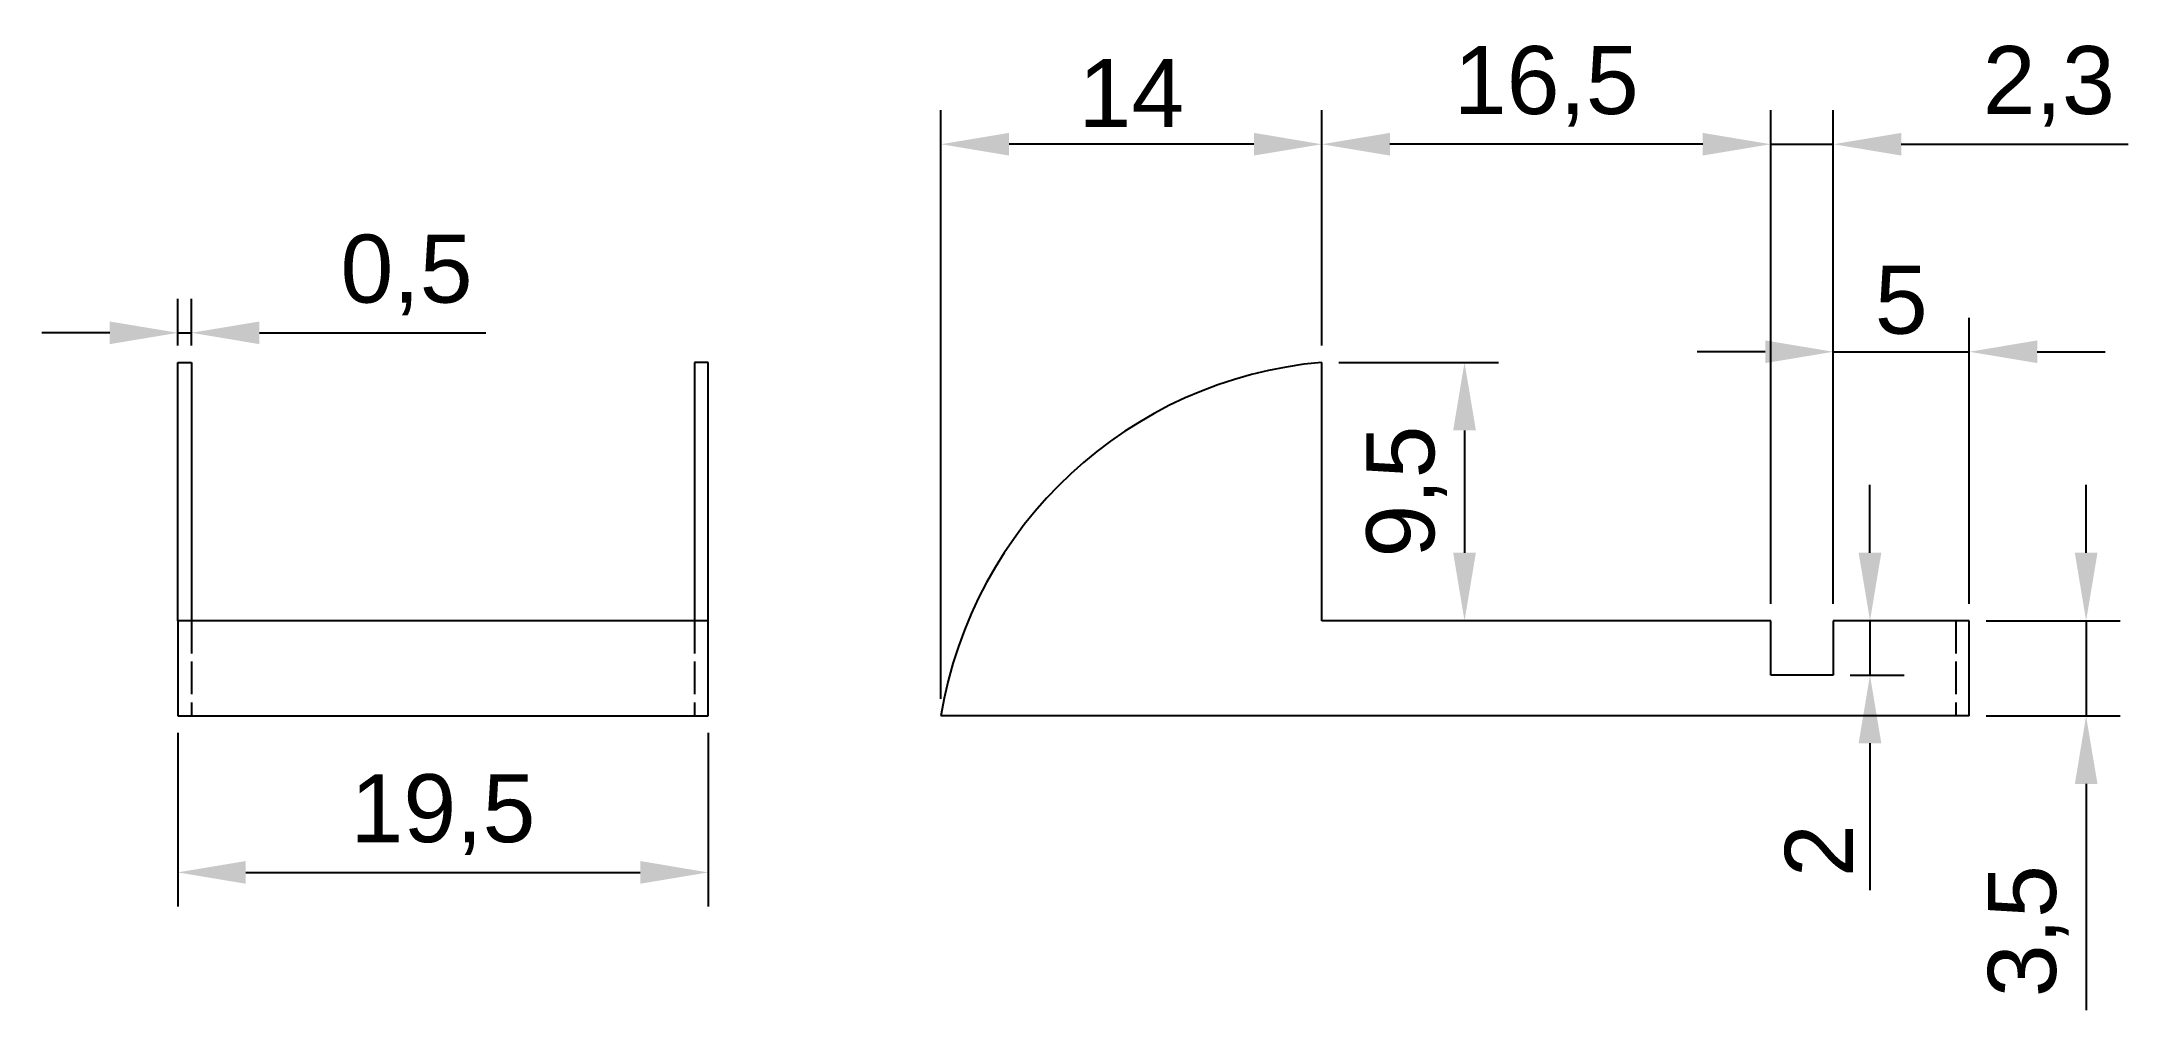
# Model space of a CAD drawing. Header units: millimetres. Extents: x 13.7 to 90.4, y 8.4 to 44.
import ezdxf

# ---------------------------------------------------------------- set-up
doc = ezdxf.new("R2010")
doc.units = ezdxf.units.MM
doc.header["$LTSCALE"] = 0.1
doc.linetypes.add('ACAD_ISO02W100', pattern=[15, 12, -3])
doc.layers.get('Defpoints').update_dxf_attribs({"linetype": 'ACAD_ISO02W100'})
doc.layers.add('Capa1', color=7, linetype='ACAD_ISO02W100')
doc.styles.get("Standard").update_dxf_attribs({"font": 'arial.ttf'})
doc.dimstyles.new('ISO-25', dxfattribs={"dimtxt": 2.5, "dimasz": 2.5, "dimexe": 1.25, "dimexo": 0.625, "dimtad": 1, "dimtxsty": 'Standard', "dimcen": 2.5, "dimadec": 0, "dimazin": 0, "dimtfac": 1, "dimtmove": 0, "dimatfit": 3, "dimfxl": 1, "dimarcsym": 0})

# ---------------------------------------------------------------- blocks, each defined once
blk = doc.blocks.new('*D2')
at = {"color": 0, "lineweight": -2, "transparency": 16777216}
for p, q in [((60.751, 32.844), (60.751, 41.487)), ((77.251, 23.344), (77.251, 41.487)), ((74.751, 40.237), (63.251, 40.237))]:
    blk.add_line(p, q, dxfattribs=at)
at = {"color": 0, "transparency": 16777216}
for points in [[(63.251, 40.654), (63.251, 39.82), (60.751, 40.237)], [(74.751, 40.654), (74.751, 39.82), (77.251, 40.237)]]:
    blk.add_solid(points, dxfattribs=at)
at = {"layer": 'Defpoints', "color": 0, "transparency": 16777216}
for p in [(60.751, 40.237), (60.751, 32.219), (77.251, 22.719)]:
    blk.add_point(p, dxfattribs=at)
at = {"color": 0, "transparency": 16777216, "insert": (69.001, 42.364), "char_height": 2.5, "attachment_point": 5}
blk.add_mtext('16,5', dxfattribs=at)
blk = doc.blocks.new('*D3')
at = {"color": 0, "lineweight": -2, "transparency": 16777216}
for p, q in [((46.751, 19.844), (46.751, 41.487)), ((60.751, 32.844), (60.751, 41.487)), ((58.251, 40.237), (49.251, 40.237))]:
    blk.add_line(p, q, dxfattribs=at)
at = {"color": 0, "transparency": 16777216}
for points in [[(49.251, 40.654), (49.251, 39.82), (46.751, 40.237)], [(58.251, 40.654), (58.251, 39.82), (60.751, 40.237)]]:
    blk.add_solid(points, dxfattribs=at)
at = {"layer": 'Defpoints', "color": 0, "transparency": 16777216}
for p in [(46.751, 40.237), (60.751, 32.219), (46.751, 19.219)]:
    blk.add_point(p, dxfattribs=at)
at = {"color": 0, "transparency": 16777216, "insert": (53.751, 42.117), "char_height": 2.5, "attachment_point": 5}
blk.add_mtext('14', dxfattribs=at)
blk = doc.blocks.new('*D4')
at = {"color": 0, "lineweight": -2, "transparency": 16777216}
for p, q in [((77.251, 23.344), (77.251, 41.487)), ((79.551, 23.344), (79.551, 41.487)), ((74.751, 40.237), (72.251, 40.237)), ((77.251, 40.237), (79.551, 40.237)), ((82.051, 40.237), (90.395, 40.237))]:
    blk.add_line(p, q, dxfattribs=at)
at = {"color": 0, "transparency": 16777216}
for points in [[(74.751, 40.654), (74.751, 39.82), (77.251, 40.237)], [(82.051, 40.654), (82.051, 39.82), (79.551, 40.237)]]:
    blk.add_solid(points, dxfattribs=at)
at = {"layer": 'Defpoints', "color": 0, "transparency": 16777216}
for p in [(79.551, 40.237), (77.251, 22.719), (79.551, 22.719)]:
    blk.add_point(p, dxfattribs=at)
at = {"color": 0, "transparency": 16777216, "insert": (87.473, 42.364), "char_height": 2.5, "attachment_point": 5}
blk.add_mtext('2,3', dxfattribs=at)
blk = doc.blocks.new('*D5')
at = {"color": 0, "lineweight": -2, "transparency": 16777216}
for p, q in [((79.551, 23.344), (79.551, 33.858)), ((84.551, 23.344), (84.551, 33.858)), ((77.051, 32.608), (74.551, 32.608)), ((79.551, 32.608), (84.551, 32.608)), ((87.051, 32.608), (89.551, 32.608))]:
    blk.add_line(p, q, dxfattribs=at)
at = {"color": 0, "transparency": 16777216}
for points in [[(77.051, 33.025), (77.051, 32.191), (79.551, 32.608)], [(87.051, 33.025), (87.051, 32.191), (84.551, 32.608)]]:
    blk.add_solid(points, dxfattribs=at)
at = {"layer": 'Defpoints', "color": 0, "transparency": 16777216}
for p in [(84.551, 32.608), (79.551, 22.719), (84.551, 22.719)]:
    blk.add_point(p, dxfattribs=at)
at = {"color": 0, "transparency": 16777216, "insert": (82.051, 34.504), "char_height": 2.5, "attachment_point": 5}
blk.add_mtext('5', dxfattribs=at)
blk = doc.blocks.new('*D6')
at = {"color": 0, "lineweight": -2, "transparency": 16777216}
for p, q in [((88.846, 25.219), (88.846, 27.719)), ((85.176, 22.719), (90.096, 22.719)), ((88.846, 22.719), (88.846, 19.219)), ((85.176, 19.219), (90.096, 19.219)), ((88.846, 16.719), (88.846, 8.401))]:
    blk.add_line(p, q, dxfattribs=at)
at = {"color": 0, "transparency": 16777216}
for points in [[(88.43, 25.219), (89.263, 25.219), (88.846, 22.719)], [(88.43, 16.719), (89.263, 16.719), (88.846, 19.219)]]:
    blk.add_solid(points, dxfattribs=at)
at = {"layer": 'Defpoints', "color": 0, "transparency": 16777216}
for p in [(84.551, 22.719), (84.551, 19.219), (88.846, 19.219)]:
    blk.add_point(p, dxfattribs=at)
at = {"color": 0, "transparency": 16777216, "insert": (86.719, 11.31), "char_height": 2.5, "attachment_point": 5, "rotation": 90}
blk.add_mtext('3,5', dxfattribs=at)
blk = doc.blocks.new('*D7')
at = {"color": 0, "lineweight": -2, "transparency": 16777216}
for p, q in [((80.901, 25.219), (80.901, 27.719)), ((80.276, 22.719), (79.651, 22.719)), ((80.901, 22.719), (80.901, 20.719)), ((80.176, 20.719), (82.151, 20.719)), ((80.901, 18.219), (80.901, 12.814))]:
    blk.add_line(p, q, dxfattribs=at)
at = {"color": 0, "transparency": 16777216}
for points in [[(80.484, 25.219), (81.317, 25.219), (80.901, 22.719)], [(80.484, 18.219), (81.317, 18.219), (80.901, 20.719)]]:
    blk.add_solid(points, dxfattribs=at)
at = {"layer": 'Defpoints', "color": 0, "transparency": 16777216}
for p in [(80.901, 22.719), (79.551, 20.719), (80.901, 20.719)]:
    blk.add_point(p, dxfattribs=at)
at = {"color": 0, "transparency": 16777216, "insert": (79.021, 14.266), "char_height": 2.5, "attachment_point": 5, "rotation": 90}
blk.add_mtext('2', dxfattribs=at)
blk = doc.blocks.new('*D8')
at = {"color": 0, "lineweight": -2, "transparency": 16777216}
for p, q in [((61.376, 32.219), (67.246, 32.219)), ((65.996, 29.719), (65.996, 25.219)), ((65.371, 22.719), (64.746, 22.719))]:
    blk.add_line(p, q, dxfattribs=at)
at = {"color": 0, "transparency": 16777216}
for points in [[(65.579, 29.719), (66.413, 29.719), (65.996, 32.219)], [(65.579, 25.219), (66.413, 25.219), (65.996, 22.719)]]:
    blk.add_solid(points, dxfattribs=at)
at = {"layer": 'Defpoints', "color": 0, "transparency": 16777216}
for p in [(60.751, 32.219), (65.996, 22.719), (65.996, 22.719)]:
    blk.add_point(p, dxfattribs=at)
at = {"color": 0, "transparency": 16777216, "insert": (63.868, 27.469), "char_height": 2.5, "attachment_point": 5, "rotation": 90}
blk.add_mtext('9,5', dxfattribs=at)
blk = doc.blocks.new('*D9')
at = {"color": 0, "lineweight": -2, "transparency": 16777216}
for p, q in [((18.694, 18.594), (18.694, 12.219)), ((38.194, 18.594), (38.194, 12.219)), ((21.194, 13.469), (35.694, 13.469))]:
    blk.add_line(p, q, dxfattribs=at)
at = {"color": 0, "transparency": 16777216}
for points in [[(21.194, 13.886), (21.194, 13.053), (18.694, 13.469)], [(35.694, 13.886), (35.694, 13.053), (38.194, 13.469)]]:
    blk.add_solid(points, dxfattribs=at)
at = {"layer": 'Defpoints', "color": 0, "transparency": 16777216}
for p in [(18.694, 19.219), (38.194, 19.219), (38.194, 13.469)]:
    blk.add_point(p, dxfattribs=at)
at = {"color": 0, "transparency": 16777216, "insert": (28.444, 15.597), "char_height": 2.5, "attachment_point": 5}
blk.add_mtext('19,5', dxfattribs=at)
blk = doc.blocks.new('*D10')
at = {"color": 0, "lineweight": -2, "transparency": 16777216}
for p, q in [((18.694, 32.844), (18.694, 34.555)), ((19.194, 32.844), (19.194, 34.555)), ((16.194, 33.305), (13.694, 33.305)), ((18.694, 33.305), (19.194, 33.305)), ((21.694, 33.305), (30.015, 33.305))]:
    blk.add_line(p, q, dxfattribs=at)
at = {"color": 0, "transparency": 16777216}
for points in [[(16.194, 33.721), (16.194, 32.888), (18.694, 33.305)], [(21.694, 33.721), (21.694, 32.888), (19.194, 33.305)]]:
    blk.add_solid(points, dxfattribs=at)
at = {"layer": 'Defpoints', "color": 0, "transparency": 16777216}
for p in [(19.194, 33.305), (18.694, 32.219), (19.194, 32.219)]:
    blk.add_point(p, dxfattribs=at)
at = {"color": 0, "transparency": 16777216, "insert": (27.104, 35.432), "char_height": 2.5, "attachment_point": 5}
blk.add_mtext('0,5', dxfattribs=at)

msp = doc.modelspace()

# ---------------------------------------------------------------- linework, layer by layer
for p, q in [((18.694, 22.719), (18.694, 32.219)), ((18.694, 32.219), (19.194, 32.219)), ((19.194, 32.219), (19.194, 22.719)), ((38.194, 32.219), (37.694, 32.219)), ((37.694, 32.219), (37.694, 22.719)), ((38.194, 22.719), (38.194, 32.219)), ((60.751, 22.719), (60.751, 32.219)), ((38.194, 22.719), (18.694, 22.719)), ((18.694, 22.719), (18.694, 19.219)), ((38.194, 19.219), (38.194, 22.719)), ((77.251, 22.719), (60.751, 22.719)), ((77.251, 20.719), (77.251, 22.719)), ((84.551, 22.719), (79.551, 22.719)), ((79.551, 22.719), (79.551, 20.719)), ((84.551, 19.219), (84.551, 22.719)), ((79.551, 20.719), (77.251, 20.719)), ((18.694, 19.219), (38.194, 19.219)), ((84.551, 19.219), (46.751, 19.219))]:
    msp.add_line(p, q)
msp.add_arc((62.108, 16.719), 15.559, 95.00392, 170.75389)
at = {"layer": 'Capa1', "linetype": 'ACAD_ISO02W100'}
for p, q in [((19.194, 22.719), (19.194, 19.219)), ((37.694, 22.719), (37.694, 19.219))]:
    msp.add_line(p, q, dxfattribs=at)
at = {"layer": 'Capa1'}
msp.add_line((84.051, 22.719), (84.051, 19.219), dxfattribs=at)

# ---------------------------------------------------------------- dimensions: what is measured, and where the dimension line sits
for base, p1, p2, picture, middle in [((46.751, 40.237), (60.751, 32.219), (46.751, 19.219), '*D3', (53.751, 42.117)), ((60.751, 40.237), (77.251, 22.719), (60.751, 32.219), '*D2', (69.001, 42.364)), ((79.551, 40.237), (77.251, 22.719), (79.551, 22.719), '*D4', (87.473, 42.364)), ((19.194, 33.305), (18.694, 32.219), (19.194, 32.219), '*D10', (27.104, 35.432)), ((84.551, 32.608), (79.551, 22.719), (84.551, 22.719), '*D5', (82.051, 34.504)), ((38.194, 13.469), (18.694, 19.219), (38.194, 19.219), '*D9', (28.444, 15.597))]:
    dim = msp.add_linear_dim(base=base, p1=p1, p2=p2, dimstyle='ISO-25')
    dim.commit()
    dim.dimension.update_dxf_attribs({"geometry": picture, "text_midpoint": middle})
for base, p1, p2, picture, middle in [((65.996, 22.719), (60.751, 32.219), (65.996, 22.719), '*D8', (63.868, 27.469)), ((80.901, 20.719), (80.901, 22.719), (79.551, 20.719), '*D7', (79.021, 14.266)), ((88.846, 19.219), (84.551, 22.719), (84.551, 19.219), '*D6', (86.719, 11.31))]:
    dim = msp.add_linear_dim(base=base, p1=p1, p2=p2, angle=90, dimstyle='ISO-25')
    dim.commit()
    dim.dimension.update_dxf_attribs({"geometry": picture, "text_midpoint": middle})

doc.saveas('drawing.dxf')
